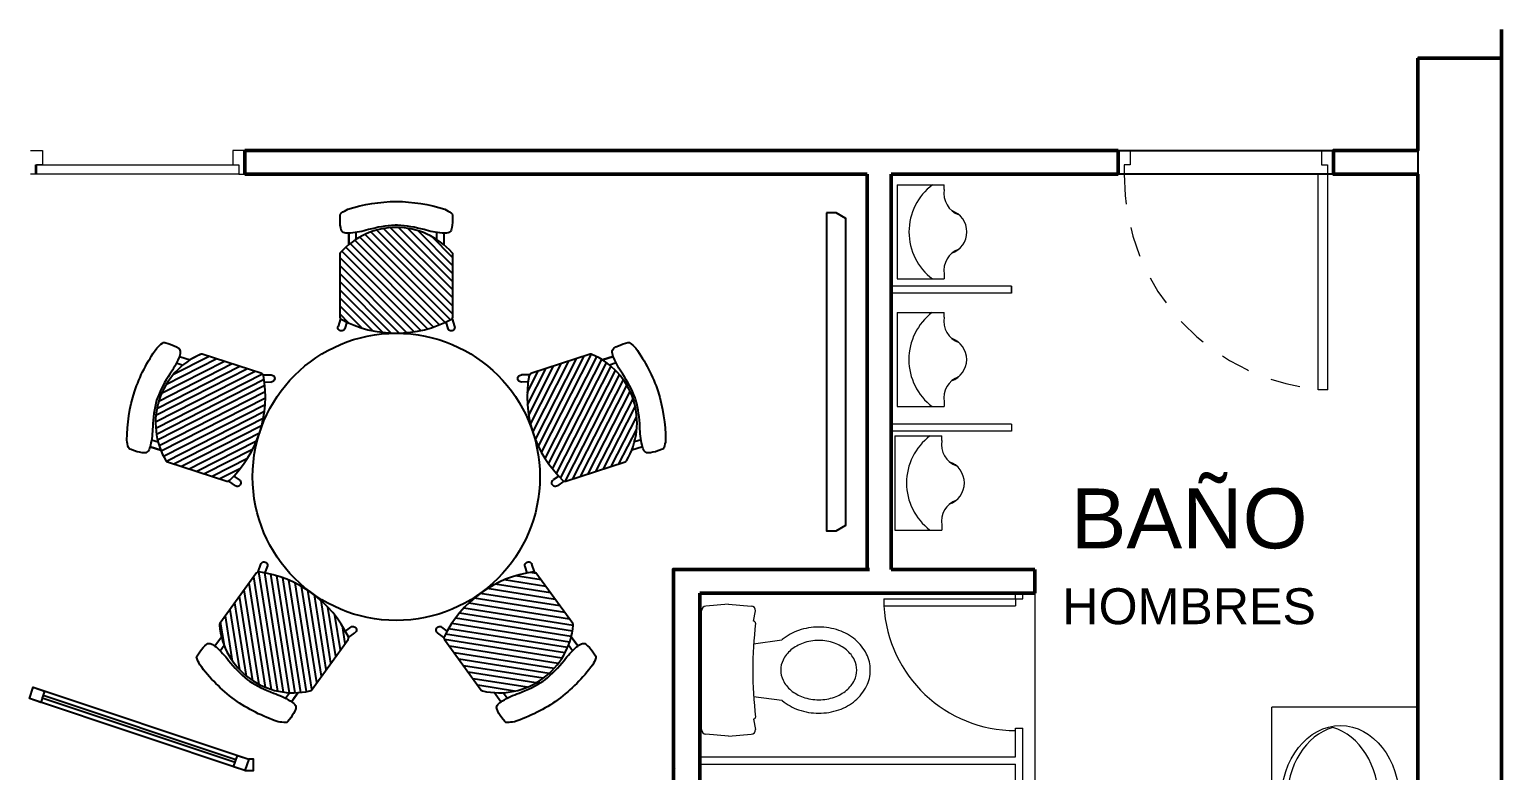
# Model space of a CAD drawing. Header units: millimetres. Extents: x -38 to 179, y -2 to 69.
# Drawn here: x 81.64 to 87.79, y 18.34 to 21.43 of the extents above; entities that cross this region are included whole.
import ezdxf

# ---------------------------------------------------------------- set-up
doc = ezdxf.new("R2010")
doc.units = ezdxf.units.MM
doc.linetypes.add('HIDDEN', pattern=[0.375, 0.25, -0.125])
doc.layers.get('0').update_dxf_attribs({"color": 255})
for name, color, linetype in [('0.05', 6, 'Continuous'), ('A_MOBILIARIO', 6, 'Continuous'), ('X_COTAS50', 6, 'Continuous')]:
    doc.layers.add(name, color=color, linetype=linetype)
for name, color, linetype, lineweight in [('01 GRIS', 253, 'Continuous', 0), ('02 AZUL', 5, 'Continuous', 5), ('04 VERDE', 3, 'Continuous', 15), ('06 ROJO', 1, 'Continuous', 50)]:
    doc.layers.add(name, color=color, linetype=linetype, lineweight=lineweight)
doc.styles.get("Standard").update_dxf_attribs({"font": 'arial.ttf'})

# ---------------------------------------------------------------- blocks, each defined once
blk = doc.blocks.new('PT90M15')
blk.add_lwpolyline([(0.02499999999997726, 0.09999999999999432), (0.02499999999997726, 1), (0.06499999999999773, 1), (0.06499999999999773, 0.09999999999999432)], close=True)
for points in [[(0, 0), (0.05000000000001137, 0), (0.05000000000001137, 0.05999999999999517), (0.02499999999997726, 0.05999999999999517), (0.02499999999997726, 0.09999999999999432), (0, 0.09999999999999432)], [(0.8999999999999773, 0), (0.8500000000000227, 0), (0.8500000000000227, 0.05999999999999517), (0.875, 0.05999999999999517), (0.875, 0.09999999999999432), (0.8999999999999773, 0.09999999999999432)]]:
    blk.add_lwpolyline(points)
at = {"color": 252, "linetype": 'HIDDEN', "ltscale": 0.5}
blk.add_arc((-0.01890433322307672, 0.1071459075115371), 0.8939328951040775, 359.5419849699633, 87.18486094680517, dxfattribs=at)
blk = doc.blocks.new('MB-MA-120')
at = {"layer": 'A_MOBILIARIO', "color": 4}
blk.add_circle((0, 0), 0.6, dxfattribs=at)
blk = doc.blocks.new('MB-SI-CT')
h = blk.add_hatch()
h.set_pattern_fill('ANSI31', color=252, scale=0.0075)
h.set_pattern_definition([(45, (0, 0), (-0.01683798022700466, 0.01683798022700466), [])])
edge = h.paths.add_edge_path()
edge.add_arc((-7.311484750971431e-11, 0.130322479753445), 0.3111049277399722, 41.304386364337574, 138.6956136985408, ccw=False)
edge.add_arc((0.2259970876225839, 0.3288964296365477), 0.01026228245989492, -5.374811848923855e-07, 41.304385795371786, ccw=False)
edge.add_line((0.2362593700824789, 0.3288964295402792), (0.236259370226179, 0.06746569466172048))
edge.add_arc((0.2259970878037363, 0.06746569465528363), 0.01026228242244273, -61.59172868186022, 3.593811470636865e-08, ccw=False)
edge.add_arc((-2.552034139569059e-10, 0.4852943833133625), 0.485294383313372, 241.5917287474179, 298.4082713128449, ccw=False)
edge.add_arc((-0.2259970878870283, 0.06746569441804096), 0.0102622824169693, 180.0000000866866, 241.5917288039885, ccw=False)
edge.add_line((-0.2362593703039977, 0.06746569440251449), (-0.2362593704476978, 0.3288964292810732))
edge.add_arc((-0.2259970879873667, 0.3288964293871515), 0.0102622824603312, 138.6956142593972, 180.0000005922503, ccw=False)
at = {"layer": 'A_MOBILIARIO', "color": 252}
for p, q in [((0.1984067138157286, 0.3699493810236589), (0.1984067138416492, 0.4171077532553653)), ((-0.2334672185991451, 0.06042924733519328), (-0.2434032058629612, 0.0284698572559563)), ((-0.2067068203616884, 0.04622385481347635), (-0.2149742407066526, 0.01963145843141945)), ((0.2067068203111546, 0.04622385503016346), (0.2149742406815847, 0.01963145866743332)), ((0.2334672185322404, 0.06042924758189372), (0.2434032058278888, 0.02846985752289299))]:
    blk.add_line(p, q, dxfattribs=at)
at = {"layer": 'A_MOBILIARIO'}
blk.add_line((0.198406713840285, 0.3699493810027406), (0.1984067138584749, 0.4027709281404412), dxfattribs=at)
blk.add_lwpolyline([(-0.2295795006393746, 0.501817623787062, 0.2473220328365423), (-0.2342042096352088, 0.4934425173822063), (-0.2345988710417259, 0.4733248703831094, 0.08150221110869013), (-0.2296849033021147, 0.4299622703331778, 0.2240355351153455), (-0.2162563958929979, 0.4188460196947261, 0.08102006946177262), (-0.1915073617117571, 0.4175541380637213, 0.05094595094992073), (-0.1161287371344599, 0.432312918111208, -0.05241184340338387), (-0.005307781174707316, 0.4509995738585957, -0.01486181126825373), (0.0053077805775672, 0.4509995738585957, -0.05241184340338387), (0.1161287365373198, 0.432312918111208, 0.05094595094992073), (0.1915073611150717, 0.4175541380637213, 0.0810200694617724), (0.2162563952963126, 0.4188460196947261, 0.2240355351153455), (0.2296849027054293, 0.4299622703331778, 0.0815022111332333), (0.2345988711267637, 0.473324870637768), (0.2342042096988735, 0.4934425176391386, 0.2473220328365423), (0.2295795006930348, 0.5018176240380825, 0.03297678744902263), (0.2022613923304561, 0.5176033459488707, 0.07399032975095574), (0, 0.5499999999999972, 0.07399032975095574), (-0.2022613923300014, 0.5176033459488707, 0.03297678744902263), (-0.22957950069258, 0.5018176240380825)], format="xyb", dxfattribs=at)
blk.add_lwpolyline([(-0.2337062542522119, 0.3356701430507627, -0.4525221831862469), (0.2337062538806265, 0.3356701433072402, -0.1822013527812773), (0.2362593700824789, 0.3288964295402792), (0.236259370226179, 0.06746569466172048, -0.2754070627771475), (0.2308793808958569, 0.05843919729026936, -0.253115704548103), (-0.2308793809573046, 0.05843919704743428, -0.2754070627748174), (-0.2362593703039977, 0.06746569440251449), (-0.2362593704476978, 0.3288964292810732, -0.1822013527812773)], format="xyb", close=True, dxfattribs=at)
at = {"layer": 'A_MOBILIARIO', "color": 252}
for points in [[(-0.1984067143354196, 0.4171077532552019), (-0.1984067143354196, 0.3699493809972978)], [(-0.1686355310602892, 0.42035933208291), (-0.1686355310602892, 0.3917576222893473)], [(0.1686355308387704, 0.4203593320252068), (0.1686355308387704, 0.3917576223379342)], [(0.1984067141139008, 0.4171077532478193), (0.1984067141139008, 0.369949381059655)]]:
    blk.add_lwpolyline(points, dxfattribs=at)
for centre, start, end in [((-0.2291887232852616, 0.02405065784391525), 162.729836512308, 342.7298365125797), ((0.2291887232547367, 0.02405065809539053), 197.2701635503081, 17.27016355055538)]:
    blk.add_arc(centre, 0.0148855916375804, start, end, dxfattribs=at)
blk = doc.blocks.new('*U18')
at = {"layer": '0.05', "color": 150}
blk.add_lwpolyline([(2.274e-13, 0.0500000000004093), (2.274e-13, 6.821e-13), (0.9491171017685256, 0), (0.9491171017685256, 0.0499999999999545)], close=True, dxfattribs=at)
at = {"layer": '0.05'}
for points in [[(0, 0), (0.0500000000001819, 0), (0.0500000000001819, 0.0499999999999545), (0, 0.0499999999999545)], [(0.8991171017683455, 0), (0.9491171017685256, 0), (0.9491171017685256, 0.0499999999999545), (0.8991171017683455, 0.0499999999999545)]]:
    blk.add_lwpolyline(points, close=True, dxfattribs=at)
at = {"layer": '0.05', "color": 6}
blk.add_lwpolyline([(0.8991171017683455, 0.0199999999999818), (0.0500000000001819, 0.0199999999999818), (0.0500000000001819, 0.0299999999999727), (0.8991171017683455, 0.0299999999999727), (0.8991171017683455, 0.0199999999999818)], dxfattribs=at)

msp = doc.modelspace()

# ---------------------------------------------------------------- linework, layer by layer
for points in [[(87.44240493923826, 13.89745717959522), (87.79240493924408, 13.89745717959522), (87.79240493924408, 21.31245717958882), (87.44240493923826, 21.31245717958882)], [(86.19082105069356, 20.92745717959406), (87.09082105070229, 20.92745717959406), (87.09082105070229, 20.82745717958824), (86.19082105069356, 20.82745717958824)]]:
    msp.add_lwpolyline(points, close=True)
at = {"layer": '01 GRIS'}
for p, q in [((86.24082105069647, 20.82745717958824), (87.04082105069938, 20.82745717958824)), ((85.7449930274579, 20.36005032395406), (85.7449930274579, 20.33057055517202)), ((85.84240493924699, 19.07745717958824), (85.84240493924699, 14.0474571795894))]:
    msp.add_line(p, q, dxfattribs=at)
at = {"layer": '02 AZUL'}
for p, q in [((85.26770198142731, 20.78334676546729), (85.26770198142731, 20.39028318170676)), ((85.26770198142731, 20.78334676546729), (85.46423377330757, 20.78334676546729)), ((85.46423377330757, 20.76363828710964), (85.46423377330757, 20.78334676546729)), ((85.7449930274579, 20.36005032395406), (85.2449930274579, 20.36005032395406)), ((85.26770198142731, 20.39028318170676), (85.46423377330757, 20.39028318170676)), ((85.46423377330757, 20.40999166006441), (85.46423377330757, 20.39028318170676)), ((85.7449930274579, 20.33057055517202), (85.7449930274579, 20.36005032395406)), ((85.7449930274579, 20.33057055517202), (85.2449930274579, 20.33057055517202)), ((85.2669880860758, 20.25022449115568), (85.46351987795606, 20.25022449115568)), ((85.2669880860758, 20.25022449115568), (85.2669880860758, 19.85716090739515)), ((85.46351987795606, 20.23051601279803), (85.46351987795606, 20.25022449115568)), ((85.46351987795606, 19.87686938576735), (85.46351987795606, 19.85716090739515)), ((85.2669880860758, 19.85716090739515), (85.46351987795606, 19.85716090739515)), ((85.7449930274579, 19.78357719833366), (85.2449930274579, 19.78357719833366)), ((85.7449930274579, 19.75409742955162), (85.2449930274579, 19.75409742955162)), ((85.7449930274579, 19.78357719833366), (85.7449930274579, 19.75409742955162)), ((85.25727893467229, 19.73479054026757), (85.45381072655255, 19.73479054026757)), ((85.25727893467229, 19.73479054026757), (85.25727893467229, 19.34172695650705)), ((85.45381072655255, 19.71508206190992), (85.45381072655255, 19.73479054026757)), ((85.25727893467229, 19.34172695650705), (85.45381072655255, 19.34172695650705)), ((85.45381072655255, 19.36143543486469), (85.45381072655255, 19.34172695650705)), ((85.76240493924524, 19.05484763883214), (85.76240493924524, 19.07745717958824)), ((85.79240493924408, 19.05484763883214), (85.79240493924408, 19.07745717958824)), ((84.45017342097526, 18.50885524224941), (84.45017342097526, 19.00442955732797)), ((84.56317342097282, 19.03264239978671), (84.46843030612035, 19.02435345128106)), ((84.56317342097282, 19.03264239978671), (84.65791653583983, 19.02435345128106)), ((84.66716461237047, 18.96154773504168), (84.67617342098492, 19.00442955732797)), ((85.21240493924233, 19.05484763883214), (85.21240493924233, 19.02484763883331)), ((85.21240493924233, 19.05484763883214), (85.76240493924524, 19.05484763883214)), ((85.21240493924233, 19.02484763883331), (85.76240493924524, 19.02484763883331)), ((85.76240493924524, 19.05484763883214), (85.79240493924408, 19.05484763883214)), ((85.76240493924524, 19.05484763883214), (85.76240493924524, 19.02484763883331)), ((84.66794340419983, 18.86664239978927), (84.78610664921689, 18.8826608680647)), ((84.66794340419983, 18.86664239978927), (84.78610664921689, 18.8826608680647)), ((84.66794340419983, 18.86664239978927), (84.78610664921689, 18.8826608680647)), ((84.66794340419983, 18.64664239978811), (84.78610664921689, 18.63062393149812)), ((86.83240493923768, 16.22095506214464), (86.83240493923768, 18.60245717959697)), ((87.44240493923826, 18.60245717959697), (86.83240493923768, 18.60245717959697)), ((84.66716461237047, 18.5517370645357), (84.67617342098492, 18.50885524224941)), ((85.76240493924524, 18.51484763882399), (85.79240493924408, 18.51484763882399)), ((85.76240493924524, 18.39396508506252), (85.76240493924524, 18.51484763882399)), ((85.79240493924408, 18.20396508506019), (85.79240493924408, 18.51484763882399)), ((84.56317342097282, 18.48064239979067), (84.46843030612035, 18.48893134828177)), ((84.56317342097282, 18.48064239979067), (84.65791653583983, 18.48893134828177)), ((84.44240493923826, 18.39396508506252), (85.76240493924524, 18.39396508506252)), ((84.44240493923826, 18.36396508506368), (85.76240493924524, 18.36396508506368)), ((85.76240493924524, 18.20396508506019), (85.76240493924524, 18.36396508506368))]:
    msp.add_line(p, q, dxfattribs=at)
for points in [[(81.64740493924, 20.92745717959406), (81.69740493924292, 20.92745717959406), (81.69740493924292, 20.86745717959639), (81.67240493924874, 20.86745717959639), (81.67240493924874, 20.82745717958824), (81.64740493924, 20.82745717958824)], [(82.54240493924408, 20.92745717959406), (82.49240493924117, 20.92745717959406), (82.49240493924117, 20.86745717959639), (82.51740493923535, 20.86745717959639), (82.51740493923535, 20.82745717958824), (82.54240493924408, 20.82745717958824)]]:
    msp.add_lwpolyline(points, dxfattribs=at)
msp.add_lwpolyline([(82.51740493923535, 20.82745717958824), (81.66740493924408, 20.82745717958824), (81.66740493924408, 20.86745717959639), (82.51740493923535, 20.86745717959639)], close=True, dxfattribs=at)
for points in [[(85.15517342097701, 18.75664239978869, 0.1155184505416777), (85.13943709771956, 18.8238452129699, 0.1039906199515697), (85.09210758370864, 18.88392162040327, 0.09098556212590243), (85.02390955248666, 18.92250128501837, 0.08352995077362717), (84.9398531840543, 18.9366423997817, 0.08352995077362299), (84.85579681562194, 18.92250128501837, 0.09098556212590402), (84.78759878438541, 18.88392162040327, 0.002627711285536322), (84.78610664921689, 18.8826608680647, 0.1155184505416809)], [(84.78610664921689, 18.63062393149812, 0.002627711285496468), (84.78759878438541, 18.62936317917411, 0.09098556212590238), (84.85579681562194, 18.59078351454446, 0.0835299507736262), (84.9398531840543, 18.57664239978112, 0.08352995077362484), (85.02390955248666, 18.59078351454446, 0.0909855621259006), (85.09210758370864, 18.62936317917411, 0.1039906199515717), (85.13943709771956, 18.68943958659293, 0.1155184505416763), (85.15517342097701, 18.75664239978869, 0.1155184505416777)]]:
    msp.add_lwpolyline(points, format="xyb", dxfattribs=at)
msp.add_lwpolyline([(85.09886597022523, 18.75664239978869, 0.1155184505416777), (85.08898353380027, 18.79884587500055, 0.1039906199515698), (85.05599340147273, 18.84072098553224, 0.09098556212590182), (85.00548538133262, 18.86929340094139, 0.08352995077362693), (84.9398531840543, 18.88033494902993, 0.08352995077362269), (84.87422098677598, 18.86929340094139, 0.09098556212590381), (84.82371296662131, 18.84072098553224, 0.1039906199515692), (84.79072283430833, 18.79884587500055, 0.1155184505416808), (84.78084039788337, 18.75664239978869, 0.1155184505416809), (84.79072283430833, 18.71443892456227, 0.1039906199515687), (84.82371296662131, 18.67256381403058, 0.09098556212590164), (84.87422098677598, 18.64399139863599, 0.08352995077362672), (84.9398531840543, 18.63294985054745, 0.08352995077362499), (85.00548538133262, 18.64399139863599, 0.09098556212590095), (85.05599340147273, 18.67256381403058, 0.1039906199515719), (85.08898353380027, 18.71443892456227, 0.115518450541677)], format="xyb", close=True, dxfattribs=at)
for centre, radius, start, end in [((85.56243994048964, 20.58681497358702), 0.245664739849993, 126.8698976460106, 233.130102353989), ((85.55708533899269, 20.74719602240293), 0.09429613629568258, 169.9580960604084, 250.6204552411016), ((85.46423377330757, 20.58681497358702), 0.09429613629568258, 0, 70.6204552411016), ((85.46423377330757, 20.58681497358702), 0.09429613629568258, 289.3795447588984, 0), ((85.55708533899269, 20.42643392477112), 0.09429613629568258, 109.3795447588984, 190.0419039395916), ((85.56172604515268, 20.05369269927542), 0.245664739849993, 126.8698976460106, 233.130102353989), ((85.55637144365573, 20.21407374810587), 0.09429613629568258, 169.9580960604084, 250.6204552411016), ((85.46351987795606, 20.05369269927542), 0.09429613629568258, 0, 70.6204552411016), ((85.46351987795606, 20.05369269927542), 0.09429613629568258, 289.3795447588984, 0), ((85.55637144365573, 19.89331165045951), 0.09429613629568258, 109.3795447588984, 190.0419039395916), ((85.55201689374917, 19.53825874838731), 0.245664739849993, 126.8698976460106, 233.130102353989), ((85.54666229225222, 19.69863979720321), 0.09429613629568258, 169.9580960604084, 250.6204552411016), ((85.45381072655255, 19.53825874838731), 0.09429613629568258, 0, 70.6204552411016), ((85.45381072655255, 19.53825874838731), 0.09429613629568258, 289.3795447588984, 0), ((85.54666229225222, 19.3778776995714), 0.09429613629568258, 109.3795447588984, 190.0419039395916), ((84.47017342097934, 19.00442955732797), 0.02, 94.99999999987313, 180), ((84.65617342098085, 19.00442955732797), 0.02, 0, 85.00000000012689), ((85.76240493924524, 19.05484763883214), 0.5508175741568136, 183.1221304624032, 270), ((86.27084008764177, 18.75664239978869), 1.606666666666779, 172.9929367101232, 187.0070632898768), ((84.66680915301367, 18.95217873576257), 0.009375739910986296, 2.834638405226916, 87.82724311470734), ((84.66680915301367, 18.5611060638148), 0.009375739910986296, 272.1727568852926, 357.1653615947731), ((84.47017342097934, 18.50885524224941), 0.02, 180, 265.0000000001269), ((84.65617342098085, 18.50885524224941), 0.02, 274.9999999998731, 0)]:
    msp.add_arc(centre, radius, start, end, dxfattribs=at)
msp.add_ellipse((87.11918633342248, 18.21032957949137), major_axis=(7.715274834628356e-17, 0.3150000000000013), ratio=0.7857142857142886, dxfattribs=at)
for centre, start_param, end_param in [((87.14268392667691, 18.21032957949137), 0.2257002037301241, 2.915892449859669), ((87.03190844005258, 18.21032957949137), 3.367292857314868, 6.057485103449462)]:
    msp.add_ellipse(centre, major_axis=(7.715274834628356e-17, 0.3150000000000013), ratio=0.7857142857142886, start_param=start_param, end_param=end_param, dxfattribs=at)
at = {"layer": '06 ROJO'}
for p, q in [((87.79240493924408, 16.28745717959464), (87.79240493924408, 21.43236324397367)), ((82.84240493924699, 20.92745717959406), (82.54240493924408, 20.92745717959406)), ((82.54240493924408, 20.92745717959406), (82.54240493924408, 20.82745717958824)), ((83.69240493923826, 20.92745717959406), (82.84240493924699, 20.92745717959406)), ((86.19082105069356, 20.92745717959406), (83.69240493923826, 20.92745717959406)), ((86.19082105069356, 20.92745717959406), (86.19082105069356, 20.82745717958824)), ((83.69240493923826, 20.82745717958824), (82.54240493924408, 20.82745717958824)), ((85.1424049392499, 20.82745717958824), (83.69240493923826, 20.82745717958824)), ((85.1424049392499, 19.17745717959406), (85.1424049392499, 20.82745717958824)), ((86.19082105069356, 20.82745717958824), (85.24240493924117, 20.82745717958824)), ((85.24240493924117, 19.17745717959406), (85.24240493924117, 20.82745717958824)), ((87.44240493923826, 20.82745717958824), (87.44240493923826, 13.89745717959522)), ((85.24240493924117, 19.17745717959406), (85.84240493924699, 19.17745717959406)), ((85.84240493924699, 19.07745717958824), (85.84240493924699, 19.17745717959406)), ((84.44240493923826, 14.0474571795894), (84.44240493923826, 19.07745717958824)), ((84.44240493923826, 19.07745717958824), (85.84240493924699, 19.07745717958824))]:
    msp.add_line(p, q, dxfattribs=at)
at = {"layer": '06 ROJO', "ltscale": 0.1}
msp.add_line((87.44240493923826, 21.31245717958882), (87.79240493924408, 21.31245717958882), dxfattribs=at)
at = {"layer": '06 ROJO'}
for points in [[(87.44240493923826, 21.31245717958882), (87.44240493923826, 20.92745717959406)], [(87.09082105070229, 20.92745717959406), (87.44240493923826, 20.92745717959406), (87.09082105070229, 20.92745717959406), (87.09082105070229, 20.82745717958824), (87.44240493923826, 20.82745717958824)], [(84.33240493923768, 19.07745717958824), (84.33240493923768, 19.17745717959406), (85.15240493924466, 19.17745717959406)], [(84.33240493923768, 19.07745717958824), (84.33240493923768, 14.0474571795894)], [(84.34240493924699, 18.34396508505961), (84.34240493924699, 18.34396508505961)], [(84.44240493923826, 18.34396508505961), (84.44240493923826, 18.34396508505961)]]:
    msp.add_lwpolyline(points, dxfattribs=at)
at = {"layer": 'A_MOBILIARIO', "color": 6, "ltscale": 0.5}
msp.add_lwpolyline([(84.97240493925165, 20.6664571795809), (84.97240493925165, 19.33845717958684), (85.0124049392598, 19.33845717958684), (85.05240493925339, 19.36245717957718), (85.05240493925339, 20.64245717959056), (85.0124049392598, 20.6664571795809)], close=True, dxfattribs=at)
at = {"layer": 'X_COTAS50'}
msp.add_lwpolyline([(82.54286219691676, 18.33745717959755), (82.57786220800881, 18.33745717959755), (82.57786220800881, 18.38489375280551), (82.55866635845268, 18.38489375280551)], dxfattribs=at)

# ---------------------------------------------------------------- block references
at = {"layer": '0.05', "xscale": -1, "rotation": 161.5737801636013}
msp.add_blockref('*U18', (81.65820910080038, 18.68489375280842), dxfattribs=at)
at = {"layer": '02 AZUL', "rotation": 180}
msp.add_blockref('PT90M15', (87.09082105070229, 20.92745717959406), dxfattribs=at)
at = {"layer": 'A_MOBILIARIO', "xscale": -1}
msp.add_blockref('MB-SI-CT', (83.17490836916659, 20.1638937911157), dxfattribs=at)
for p, rotation in [((82.60427445938512, 19.74930398774086), 72.00000000000006), ((83.74554227894805, 19.74930398774086), 288.0000000000001), ((82.82223721778246, 19.07848359449054), 144), ((83.52757952053616, 19.07848359449054), 216)]:
    msp.add_blockref('MB-SI-CT', p, dxfattribs=dict(at, rotation=rotation))
at = {"layer": 'A_MOBILIARIO'}
msp.add_blockref('MB-MA-120', (83.17490836916659, 19.56389379110988), dxfattribs=at)

# ---------------------------------------------------------------- texts
at = {"layer": '04 VERDE', "insert": (86.48723274716576, 19.51521097714067), "char_height": 0.25, "width": 1.872928338039742, "attachment_point": 2}
msp.add_mtext('BAÑO\\P{\\H0.6x;HOMBRES }', dxfattribs=at)

doc.saveas('drawing.dxf')
